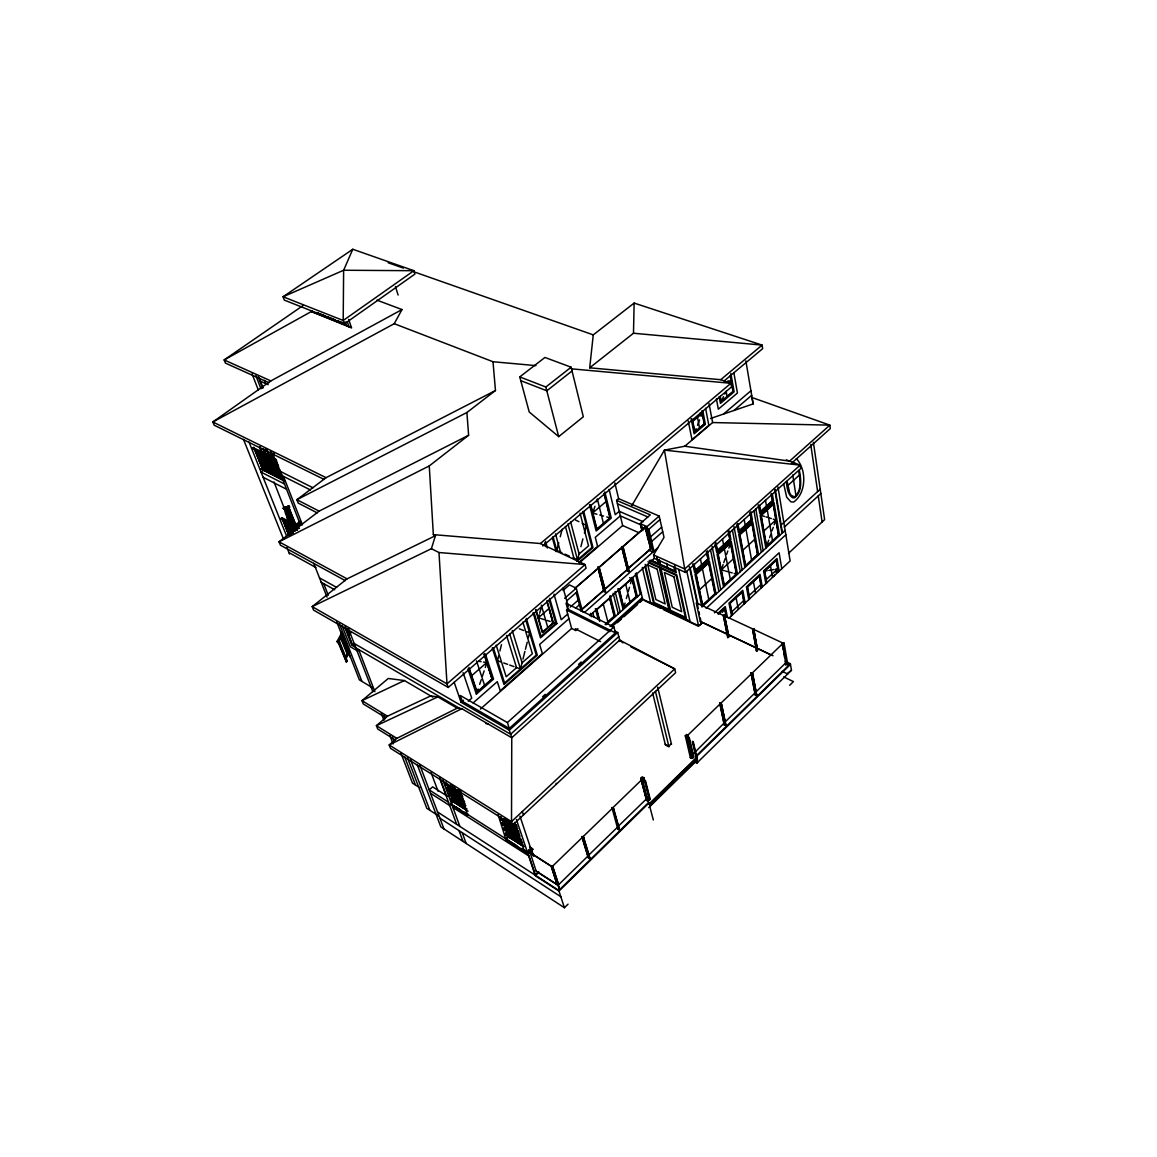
<?xml version="1.0" encoding="UTF-8"?>
<svg xmlns="http://www.w3.org/2000/svg" width="1157" height="1157" viewBox="0 0 1157 1157"><rect width="100%" height="100%" fill="white"/><g stroke="black" fill="none" stroke-linecap="round" stroke-linejoin="round"><path stroke-width="1.5" d="M634.137 303.076L593.266 334.879L589.694 367.81L633.486 333.23L634.137 303.076L762.087 345.104L762.651 348.662L724.123 380.957M498.768 655.585L497.481 660.748L500.779 661.905M499.896 650.986L501.473 644.651M515.993 667.314L520.505 668.92L522.299 661.79M522.964 659.114L524.902 651.391M525.452 649.222L527.216 642.207M528.344 637.709L529.573 632.778L526.507 631.606M561.94 552.771L556.806 550.414L558.744 542.749M560.234 536.79L562.143 529.27M579.397 552.511L577.517 559.887L573.033 557.833M580.901 546.639L582.882 538.887M584.401 532.943L586.339 525.35L582.188 523.297M629.639 577.719L631.924 578.63L636.249 596.535L623.825 607.627L625.069 603.057M626.342 598.531L627.34 594.944M628.396 591.213L629.495 587.279M630.522 583.605L631.924 578.63L619.371 589.737L623.825 607.627M540.232 618.359L538.352 617.78L539.205 614.815M539.668 613.21L541.245 607.685M485.304 667.488L486.721 662.614L483.539 662.079M433.34 534.621L540.435 543.544L585.095 564.573L586.049 568.203L448.251 687.446L313.576 610.101L312.188 606.63L431.387 548.707L435.451 535.677L433.34 534.621L429.261 465.924L468.614 435.263L466.907 412.514L495.471 390.516L492.998 361.736L394.233 323.7L212.845 421.972L214.175 425.197L324.105 479.432M592.789 512.811L594.944 506.318M596.448 501.791L597.374 499.029L603.433 523.398M479.663 684.337L481.211 679.738M482.382 676.209L484.161 670.886M467.934 669.006L476.351 694.128L478.116 688.994M724.296 570.705L721.274 569.88L723.096 564.616M723.776 562.649L725.237 558.455M726.668 554.319L727.825 551.007M728.838 548.071L730.429 543.53M766.57 546.249L778.444 535.315L773.266 504.452L761.19 515.4L766.57 546.249L768.725 540.16M769.636 537.615L770.764 534.433M772.066 530.759L773.266 527.346M774.178 524.772L775.884 519.999L773.238 519.175M694.851 431.879L704.223 423.925L702.198 413.439L692.768 421.394L694.851 431.879L696.124 428.611M697.483 425.284L699.609 419.875M701.055 416.361L702.198 413.439L700.187 412.977M352.784 249.261L343.629 270.246L343.195 320.489L344.352 323.917L414.9 274.108L413.873 270.709L352.784 249.261L283.089 296.77L284.289 300.097L344.352 323.917M720.189 396.258L721.144 401.479L723.515 396.62M724.774 394.06L726.148 391.24L727.088 396.461M729.561 384.254L731.152 381.015L727.883 380.884M774.019 575.998L774.828 574.422M775.928 572.325L777.735 568.839L775.392 569.258M722.445 612.386L724.557 608.466L726.263 616.941M337.034 641.441L338.611 642.164L338.206 642.887L337.034 641.441L342.212 631.968M337.439 642.439L337.83 641.716L346.42 661.934L347.302 661.197L346.131 658.232L349.515 652.027M341.937 634.195L338.524 640.443L345.176 657.292L345.943 657.74L349.313 651.536M337.815 641.889L342.125 633.993M341.04 637.174L347.664 654.038M342.703 634.643L339.29 640.891L345.943 657.74M345.176 657.292L348.546 651.087M348.922 650.928L345.365 657.783L346.536 660.748L345.581 661.529M394.233 323.7L402.014 309.555L376.864 300.126M631.78 505.696L664.436 450.116L684.785 446.226L789.58 461.122L829.829 425.14L751.862 397.473L753.149 403.909L710.47 418.516M786.268 459.864L800.167 465.128L800.687 468.585L685.479 572.426L654.341 558.368L653.56 554.955L664.017 537.34L659.172 516.08L618.605 498.653L614.859 482.946M787.122 481.341L789.725 493.056L791.258 495.413L794.555 496.874C801.946 491.06 800.225 479.172 798.677 470.913M643.827 780.18L643.697 778.314L642.612 779.37L643.046 781.51L644.102 779.832M350.311 634.6L346.71 630.189L347.982 628.598M689.427 737.992L693.708 756.765M519.97 816.206L530.73 848.457L527.259 851.754L516.427 819.532M529.559 846.823L532.509 848.703L527.881 853.114L505.71 838.97L507.952 836.598L523.962 846.779M459.387 790.448L467.616 815.295L467.876 813.906M467.616 815.295L450.883 803.999L453.096 801.729L468.05 811.231M417.229 764.618L440.831 826.893L564.428 907.739L568.058 904.152M789.667 685.32L793.427 681.589L783.723 676.932M787.064 673.707L791.475 670.265L696.601 763.331M581.855 836.569L583.692 837.422L581.855 836.569L588.349 858.002L590.186 858.856M619.458 829.352L617.636 828.528L619.458 829.352L613.586 808.497L611.908 807.514L617.824 829.193L619.646 830.017M751.067 672.969L755.145 694.967L756.823 695.791L752.759 673.793L750.922 673.114L752.759 673.793M564.428 907.739L558.788 890.413L648.441 802.654L650.22 805.489L697.092 759.527L695.371 756.707L790.347 663.742L785.458 661.428M790.462 664.422L695.531 757.387L696.745 758.037L649.829 804.014L648.614 803.32L559.005 891.064L535.778 876.037L527.997 852.897L531.468 849.6L532.206 850.062M649.655 803.348L696.601 757.358M696.485 759.527L697.382 759.672L696.485 759.527L692.349 741.637M648.744 807.629L697.121 760.178M557.197 884.787L551.282 866.145L530.123 852.666L551.166 866.246L557.197 884.787L536.197 871.25L530.687 854.343M558.6 884.729L587.886 856.122L582.231 837.509L552.569 866.188L558.6 884.729L552.569 866.188M617.419 827.284L588.812 855.037M647.341 797.997L648.571 796.797L647.501 797.838M724.094 723.096L691.51 755.651L692.392 754.002M724.918 722.127L755.029 692.884L751.24 673.837M755.94 691.987L786.051 662.599L782.595 643.509L786.051 662.599M646.532 800.297L640.732 778.271L642.222 776.824L643.899 777.779L649.655 799.82L648.18 801.251L646.532 800.297L648.325 801.121M691.611 756.23L690.324 757.488L692.002 758.399L693.289 757.141M755.145 694.967L756.967 695.646M589.983 858.19L588.161 857.337L589.983 858.19L583.287 836.482L612.125 808.584M650.22 799.169L649.294 799.024L650.22 799.169L645.461 780.874L644.521 780.744L645.461 780.874M725.96 725.179L724.123 724.47L725.96 725.179L721.491 704.063L719.799 703.196L724.268 725.15M688.574 737.53L687.533 738.542L687.056 736.532M690.483 758.168L685.248 735.765L686.549 734.507L688.227 735.389L693.448 757.806M782.291 642.786L753.626 629.35M618.315 826.214L646.401 798.966L641.354 780.122L613.036 807.514L619.472 830.191M648.18 801.251L642.41 779.211L643.899 777.779M690.02 743.749L687.909 735.1L719.943 704.092M751.356 673.895L720.898 703.181L725.034 722.185M782.711 643.552L752.281 672.998L756.823 695.791M692.002 758.399L686.925 736.662L688.227 735.389M642.67 779.543L643.74 778.502M687.171 737.023L688.213 736.011M613.586 808.497L611.735 807.687M725.801 725.338L721.491 704.063M437.548 811.983L535.113 875.097L538.974 872.089L535.561 875.386L558.788 890.413M671.364 743.705L668.804 746.178L665.246 744.255M757.56 650.321L753.655 628.656L757.56 650.321L756.577 651.261L752.513 628.83L724.542 615.842M755.969 647.819L728.216 634.701M529.863 850.424L527.549 852.622L535.113 875.097M532.509 848.703L532.784 849.513L528.156 853.924L505.999 839.78L508.024 836.8L508.299 837.61M753.655 628.656L752.657 629.596M505.999 839.78L498.103 814.73M512.667 825.042L675.63 672.694L674.733 668.862L619.66 640.125L511.756 737.747L511.51 821.629L512.667 825.042L390.488 748.319L389.186 744.978L396.837 738.354L457.16 708.185L461.817 708.691L511.756 737.747L509.297 730.183L461.065 702.27L454.166 682.268M523.644 846.432L506.173 835.325L505.522 833.416L507.547 831.521M506.173 835.325L507.185 834.371M520.144 836.048L502.601 824.97L503.628 824.015M731.788 611.778L743.662 600.685M749.1 595.595L760.814 584.647M766.18 579.628L777.735 568.839M521.908 841.255L504.394 830.162L503.743 828.253L505.768 826.344M729.04 618.084L790.13 560.914L777.967 486.938M504.394 830.162L505.407 829.207M518.379 830.798L500.807 819.749L500.142 817.811L501.155 816.871M500.807 819.749L501.82 818.794M788.568 553.248L824.623 519.638L813.4 442.321M723.356 615.423L696.268 602.855L700.245 621.497L727.131 634.195M727.753 637.608L723.4 616.016L724.398 615.09L728.91 636.769L724.398 615.09M502.601 824.97L501.936 823.046L503.975 821.152M724.571 615.177L723.4 616.016M699.595 625.474L701.489 623.71L700.245 617.896M714.419 612.82L779.109 552.771L781.799 568.709M717.658 613.629L725.28 606.543L727.493 617.65M718.454 613.832L724.745 607.975L726.437 616.479M718.526 614.078L724.557 608.466M766.744 582.795L764.676 571.139L776.275 560.35L778.271 572.006M785.126 530.427L701.923 607.063L694.952 574.074L709.386 561.015L716.082 594.033M706.146 608.322L785.834 534.751M784.272 527.144L820.834 493.518M736.387 574.046L724.296 585.167L718.193 554.348L730.486 543.212L736.387 574.046L734.131 573.409M782.248 524.02L820.212 489.194M699.435 589.824L711.801 578.514M721.274 569.88L733.466 558.744M742.794 550.226L754.769 539.278M763.909 530.933L775.884 519.999M466.242 809.929L451.273 800.427L450.594 798.547L451.592 797.636L465.071 806.183M618.764 636.61L510.627 734.261L354.172 643.48M787.57 485.752L799.545 474.934M465.895 805.764L449.393 795.322L448.699 793.427L450.709 791.605M449.393 795.322L450.406 794.411M509.297 728.433L507.402 722.575L460.24 695.458L462.236 701.258L509.297 728.433L615.437 632.879L613.919 626.978L566.004 603.216L567.624 609.059L615.437 632.879M509.297 730.183L617.722 632.503L614.555 630.927M464.029 800.615L447.513 790.188L446.819 788.279L448.829 786.471M447.513 790.188L448.526 789.276L451.519 791.171M617.317 622.683L621.338 619.067M624.013 616.667L637.435 604.634M640.11 602.233L642.8 599.818L636.336 572.816M507.402 722.575L613.919 626.978M462.164 795.438L445.604 785.024L444.91 783.115L445.922 782.204M542.59 696.745L545.251 694.359M578.543 664.407L581.204 662.006M606.152 624.737L641.253 593.353M791.46 463.364L830.292 428.582L829.829 425.14L712.611 422.551L684.785 446.226M610.028 626.458L642.265 597.576M611.778 626.834L642.641 599.167L698.495 625.677L702.429 622.828M605.342 624.144L614.193 616.247L609.623 598.357L596.853 609.652L599.832 621.034M605.313 624.505L614.497 616.291L609.609 597.099M568.709 608.105L566.54 609.999L571.659 628.439L575.752 630.507L577.893 628.627M480.415 709.053L571.659 628.439M589.665 615.596L654.341 558.368M581.884 609.262L603.954 590.142L580.814 610.491M604.677 589.217L627.441 569.475L604.894 589.318L599.051 567.234L621.888 547.377L627.441 569.475M650.465 548.939L628.15 568.564L650.668 549.04L645.62 527.028L623.03 546.668L629.09 571.76L622.813 546.567L645.404 526.927L650.668 549.04M604.012 591.646L597.938 567.234L604.012 591.646L605.805 592.283L599.051 567.234M621.714 546.581L623.363 547.319L621.555 546.711L627.615 570.864M584.459 612.443L657.697 547.868M471.68 675.688L487.01 662.368L492.014 678.899L477.118 691.958L468.918 667.444M468.252 701.214L471.738 698.163L463.118 672.68M476.351 694.128L493.533 679.058L485.376 653.907M549.691 598.299L556.864 623.536L540.493 637.883L533.073 612.675M567.668 614.063L561.203 619.733L553.986 594.12M575.521 608.235L579.426 604.807M651.666 541.433L662.657 531.801M473.083 702.95L497.293 681.675L500.243 690.816L542.358 653.604L539.654 644.435L568.955 618.677M461.065 702.27L463.393 700.231M570.343 607.049L578.182 600.179M650.61 536.805L661.63 527.158M538.352 617.78L549.185 608.38L553.017 622.972L542.546 632.127L535.995 609.681M566.944 600.642L577.198 591.704M659.953 519.594L647.877 530.123L645.042 526.768L646.98 535.156M642.034 526.233L641.021 527.1L645.577 529.111M574.653 588.436L598.314 568.159L574.87 588.537M599.268 567.32L622.09 547.478M564.645 598.299L576.258 588.19L569.446 584.892L562.996 590.475M648.643 550.182L652.91 552.091L647.067 526.609L659.172 516.08M599.413 568.145L597.779 567.378M641.802 530.485L640.211 523.6L650.292 514.865L616.609 500.345L618.605 498.653M576.981 561.376L592.991 547.623L583.735 511.568M578.862 562.548L597.605 546.422L595.291 537.325L620.34 515.877L641.079 524.96M579.527 562.678L622.654 525.538L616.609 500.345M457.16 708.185L437.823 696.904L430.708 695.921L387.465 716.197L376.401 725.67L377.703 728.997L395.202 739.873M733.914 410.489L751.688 395.318M603.983 493.417L609.97 517.83L596.882 529.009L590.706 504.597M723.573 414.032L750.922 390.762M721.144 401.479L733.003 391.456L730.212 375.736M592.529 513.028L605.993 501.632M542.821 545.959L731.586 386.872L730.949 383.285L720.724 379.698L589.694 367.81M728.765 383.01L731.369 380.827M540.435 543.544L730.949 383.285L571.717 368.866M720.724 379.698L762.087 345.104L633.486 333.23M558.701 436.637L583.316 416.78L571.11 367.203L544.947 357.455L519.768 376.907L529.226 411.993L558.701 436.637L545.829 387.017L519.768 376.907M435.451 535.677L347.057 578.862L312.188 606.63L446.992 683.845L448.251 687.446M545.829 387.017L571.11 367.203M572.035 370.978L546.813 390.791L520.766 380.653M468.614 435.263L319.13 511.134L279.039 541.794L280.413 545.193L345.22 580.597M297.306 528.055L298.043 527.491M291.882 525.177L292.62 524.627M296.206 524.208L300.401 520.997M291.738 528.691L294.5 526.58M291.752 529.154L294.384 527.144M295.223 526.29L300.834 521.995M292.663 529.183L295.425 527.071M292.678 529.646L299.88 524.078M291.217 534.158L286.271 521.735L287.008 521.171L291.087 523.34L289.988 524.179M286.271 521.735L287.312 521.33M291.868 532.061L288.165 522.733L288.903 522.169M288.165 522.733L289.192 522.328M289.698 524.02L290.783 523.181M297.667 527.766L280.891 518.567L281.99 517.729L299.027 526.753M281.281 519.551L283.248 519.175M288.7 535.257L282.887 519.464L289.062 534.982M289.959 534.708L284.391 520.737L285.128 520.173L283.537 519.334M284.391 520.737L290.609 534.592M283.696 509.34L288.44 505.768M495.471 390.516L326.086 477.667L296.901 499.708L298.202 503.078L317.249 512.884M284.492 509.875L289.322 506.216L289.713 507.214L284.767 510.946M289.192 506.809L287.833 507.561M288.107 507.301L289.048 507.33M281.527 478.796L273.688 458.794L281.831 478.955M283.913 479.461L284.217 479.605M275.713 475.86L267.86 455.887L276.031 476.019M278.331 476.713L270.492 456.726M279.589 477.812L271.736 457.825L279.893 477.971M269.957 472.938L262.364 453.168M271.866 473.907L263.998 453.978L272.17 474.066M274.469 474.76L266.616 454.802M255.162 448.67L254.41 449.22L262.625 469.236L255.09 449.09M276.089 459.43L275.265 460.038L253.152 449.061L252.718 448.005L253.875 447.18L254.294 448.236L274.759 458.374L273.616 459.228M276.711 460.587L261.048 472.114L284.521 484.031M264.23 470.046L256.319 450.174L257.071 449.61M266.124 471.015L258.228 451.114L258.994 450.565M268.034 471.969L260.137 452.069L260.904 451.505M265.242 460.096L273.905 453.732M266.862 458.765L263.984 450.232M269.422 457.131L270.564 456.292M270.29 451.997L271.895 455.453L270.666 451.736M269.726 457.29L270.868 456.451M264.591 461.238L273.254 454.875M266.197 460.558L273.414 455.265M265.358 462.033L274.007 455.699M271.36 458.1L272.502 457.261M271.664 458.259L272.821 457.405M273.312 459.069L274.455 458.23M284.709 481.196L261.077 468.918L262.263 468.05L282.626 478.333M261.222 469.308L262.422 468.426M263.608 454.253L264.751 453.414M263.912 454.412L265.054 453.573M265.546 455.207L266.689 454.368M265.85 455.366L266.992 454.527M267.469 456.176L268.626 455.337M267.788 456.321L268.93 455.482M265.098 459.705L273.761 453.356M258.228 451.114L259.298 450.709M260.137 452.069L261.207 451.664M261.684 453.298L262.827 452.459M261.988 453.457L263.131 452.618M253.152 449.061L254.294 448.236M254.41 449.22L255.466 448.815M256.319 450.174L257.375 449.769M402.014 309.555L270.854 380.913L212.845 421.972L326.086 477.667M303.004 305.593L224.169 359.943L225.427 363.11L268.858 382.692M312.289 311.031L224.169 359.943L270.854 380.913M466.907 412.514L296.901 499.708L319.13 511.134M429.261 465.924L279.039 541.794L347.057 578.862M461.817 708.691L389.186 744.978L511.51 821.629L674.733 668.862L630.767 646.806M432.848 697.179L404.415 680.547L361.982 700.636L363.284 703.948L385.744 717.687M437.823 696.904L376.401 725.67L396.837 738.354M283.61 507.605L289.322 506.216M282.655 508.328L287.471 506.491L296.568 529.732M551.629 865.711L559.033 887.867L551.889 865.624M764.676 571.139L767.149 570.705M768.783 570.415L770.591 570.097M771.965 569.866L773.99 569.504M783.289 650.321L781.987 643.075L784.012 642.945L787.903 665.029M784.084 643.118L781.987 643.075M438.98 552.525L585.095 564.573L446.992 683.845L438.98 552.525L431.387 548.707M492.998 361.736L535.937 365.626M404.415 680.547L388.246 678.479L361.982 700.636L387.465 716.197M792.762 462.525L796.435 464.217M485.853 723.602L488.037 723.935M478.651 661.254L481.153 661.674M592.861 513.13L596.94 514.243M599.76 515.01L603.592 516.065M606.731 516.933L609.97 517.83M725.425 571.008L727.811 571.674M730.168 572.31L732.236 572.889M541.259 618.677L544.745 619.762M547.001 620.456L550.226 621.468M552.135 622.061L556.864 623.536M761.19 515.4L764.632 516.47M766.064 516.919L767.597 517.396M769.463 517.989L771.357 518.582M388.173 262.755L403.431 268.12M413.599 271.693L593.266 334.879M503.685 662.947L507.677 664.364M509.673 665.073L513.968 666.606M519.262 628.801L523.687 630.507M316.656 312.506L319.404 313.59M320.764 314.125L324.9 315.774M326.563 316.425L334.894 319.722M337.974 320.952L345.003 323.729M316.555 312.694L325.204 316.121M326.448 316.613L335.197 320.084M336.456 320.59L345.307 324.105M351.395 327.402L311.378 311.537L351.569 327.952L348.705 319.419M617.433 503.816L647.877 516.991M643.205 521.749L619.241 511.293L615.249 514.706L609.103 489.353M640.211 523.6L647.067 526.609M622.654 525.538L638.548 532.567M653.56 554.955L684.727 568.984L685.479 572.426M260.614 381.275L268.164 384.688M650.885 560.147L658.087 563.416L656.771 557.616M650.972 560.436L658.434 563.821L657.292 558.788M649.251 560.393L676.31 572.686L674.835 565.932M647.92 561.767L676.802 574.913L686.39 618.503L653.517 602.913L645.013 566.626M648.889 562.953L659.316 567.697L668.818 609.464L654.139 602.508L645.23 564.385M564.934 554.131L569.374 556.155M627.456 570.994L629.249 571.616M700.332 621.41L773.035 655.744M771.357 655.079L757.083 648.339L753.54 629.437M644.391 600.584L660.343 608.163M663.54 609.667L698.64 626.342L686.81 571.283M782.277 671.422L787.686 673.996M575.506 519.999L578.934 521.706M252.718 448.005L276.306 459.705M566.54 609.999L609.941 631.65M619.226 640.92L619.964 641.296L617.722 632.503M279.387 470.928L313.026 487.806M281.035 475.137L310.423 489.946M268.684 471.593L282.771 478.723M261.077 468.918L284.55 480.806M600.584 641.6L575.289 628.801L575.752 630.507M719.64 703.355L721.332 704.208M263.116 477.277L286.546 489.237M288.469 507.026L289.351 507.489M287.052 509.21L295.078 530.846M295.874 525.524L296.959 526.377M296.799 526.363L298.405 527.216M285.056 520.607L290.32 534.433M280.891 518.567L299.461 528.416M282.51 519.739L288.99 535.416M290.364 523.89L293.14 531.511M685.248 735.765L686.925 736.662M695.878 758.862L697.092 759.527M693.781 761.451L696.904 763.143M288.961 552.612L315.933 567.537M319.477 577.893L336.6 587.366M321.198 582.26L334.706 589.766M640.732 778.271L642.41 779.211M346.71 630.189L351.193 632.778M650.22 805.489L648.441 802.654M355.358 646.503L352.379 644.767L345.437 626.906M355.358 646.705L352.249 644.897L345.784 628.294M356.457 647.949L351.858 645.273L344.772 627.065M355.908 647.934L459.879 708.474M357.759 651.102L350.325 646.763L342.009 625.46M347.418 654.5L341.329 639.691M372.67 687.837L359.364 679.868L336.774 621.989M583.171 836.41L590.012 859.029M513.809 823.553L516.745 825.404L513.665 823.697M450.435 785.039L454.947 787.874M457.97 789.754L460.978 791.648M504.09 818.708L517.28 826.98M444.91 783.115L461.469 793.514M500.142 817.811L517.729 828.86M447.817 787.382L462.843 796.84M502.962 822.092L519.059 832.23M446.819 788.279L463.335 798.706M501.936 823.046L519.493 834.11M464.709 802.003L449.711 792.516L448.526 789.276M504.756 827.298L519.348 836.525M448.699 793.427L465.201 803.869M503.743 828.253L521.257 839.331M506.535 832.476L522.559 842.643M529.819 847.633L532.784 849.513M530.73 848.457L531.916 849.195M447.47 796.276L432.631 786.861L429.218 789.913L448.497 802.206M450.594 798.547L467.052 809.003M505.522 833.416L523.007 844.523M506.318 835.18L523.788 846.288M528.951 849.947L530.137 850.699M523.731 849.513L528.445 852.507M456.234 807.138L460.717 810.001M463.697 811.91L516.76 845.738M521.113 848.515L528.735 853.374M450.883 803.999L467.327 814.485M452.922 807.485L528.648 855.862M430.491 793.268L449.74 805.576M419.817 787.801L412.485 783.115L400.915 753.077M536.313 871.134L557.312 884.671M438.387 815.815L426.788 808.295L407.539 757.994M439.906 818.187L560.856 896.747M796.32 458.635C806.892 469.525 806.386 493.186 793.601 502.08L790.853 501.805L786.673 497.177L783.665 483.8M619.66 640.125L622.914 642.873M243.462 439.356L283.61 539.292M286.965 547.623L289.539 554.044M249.059 442.104L286.705 536.298M787.715 664.176L785.762 664.465M256.695 449.885L264.606 469.771M256.623 450.319L264.519 470.205M284.694 520.896L289.64 533.319M283.176 519.609L289.351 535.141M254.786 448.945L262.697 468.816M254.714 449.364L262.625 469.236M281.99 517.729L282.38 518.726M259.645 447.007L261.598 451.968M287.269 516.933L289.192 521.778M259.616 447.455L261.583 452.416M285.128 512.363L288.194 520.115M260.831 451.939L268.713 471.854M287.24 518.379L289.076 523.036M289.452 524.164L293.14 533.493M260.527 451.794L268.41 471.694M289.149 524.005L292.851 533.334M260.441 452.213L268.337 472.128M288.469 522.892L292.157 532.22M258.908 450.984L266.804 470.885M291.26 532.495L286.647 521.46L290.957 532.336M258.604 450.84L266.5 470.74M258.532 451.273L266.428 471.159M286.574 521.894L290.899 532.77M256.999 450.044L264.895 469.916M287.948 509.254L295.628 528.735M266.298 454.658L274.166 474.601M287.746 509.311L295.353 528.604M263.622 448.728L274.093 475.035M286.95 507.894L293.357 524.135M295.7 530.427L286.762 509.066L294.775 530.687M286.748 507.966L293.083 524.049M262.957 448.858L267.166 458.924M264.678 453.848L272.546 473.792M264.375 453.703L272.242 473.632M286.097 509.181L294.717 531.135M338.611 642.164L346.42 661.934M291.954 524.743L294.413 530.976M285.779 510.035L293.328 529.125M285.577 510.092L293.039 528.995M262.451 452.749L270.637 472.823M285.417 510.309L293.806 531.396M260.137 446.949L270.261 473.097M273.992 481.948L293.43 531.67M272.43 457.695L280.269 477.696M272.126 457.536L279.965 477.537M313.793 563.372L327.041 597.157M348.72 653.445L350.123 657.031M270.174 456.581L278.027 476.554M267.31 450.304L277.955 476.988M267.007 450.16L269.61 456.769M266.284 448.916L269.523 457.189M265.98 448.771L276.407 475.729M288.758 507.171L296.366 525.914M296.423 526.637L297.653 529.761M268.236 455.612L276.104 475.585M288.686 507.605L296.004 526.189M296.12 526.478L297.349 529.602M288.397 507.214L297.291 530.036M287.905 506.723L296.987 529.877M283.508 476.38L302.44 524.888M276.61 461.585L278.562 466.589M279.864 469.93L283.132 478.275M276.292 461.426L282.814 478.116M323.729 583.663L328.255 595.262M339.276 623.435L361.953 681.415M272.401 453.081L300.675 525.365M274.383 458.664L282.207 478.68M274.079 458.505L281.903 478.521M343.6 636.668L346.738 644.709M342.385 634.701L349.009 651.579M270.593 452.156L271.895 455.453M342.935 636.755L348.676 651.391M252.052 373.856L258.416 390.314M358.627 649.525L374.911 691.655M384.023 715.243L385.324 718.613M392.498 737.154L393.799 740.523M348.431 628.656L372.872 691.727M381.362 713.609L383.965 720.348M389.837 735.505L393.105 743.922M258.228 376.719L262.639 388.202M255.885 375.577L260.961 388.766M259.125 377.804L263.087 387.696M404.574 756.635L415.479 785.024M410.648 759.947L429.854 810.29M264.389 380.277L265.633 383.546M419.745 764.82L443.97 828.947M431.142 772.746L438.055 791.258M439.646 777.316L446.298 795.307M439.79 778.675L456.682 824.348M458.996 830.581L462.988 841.385M442.813 780.049L459.908 826.445M462.207 832.678L466.199 843.482M514.576 822.381L524.02 850.366M345.09 321.82L346.232 325.189M347.23 321.603L349.038 326.939M531.468 849.6L533.608 856.021M531.555 850.916L533.175 855.746M469.106 669.136L476.93 692.493L492.39 678.942L484.277 653.936M522.328 811.491L523.456 814.918M476.496 660.849L484.595 685.407M484.031 654.327L492.014 678.899M493.345 647.761L504.582 682.963L536.226 655.05L525.697 619.776M492.275 647.877L504.004 684.554L537.311 655.18L526.348 618.417M496.179 645.172L506.202 676.773L516.557 667.647L506.564 635.482M395.434 286.502L398.109 295.064M556.155 783.275L556.401 784.07M509.687 633.935L520.505 668.92M512.247 630.565L522.125 662.759L532.365 653.748L522.848 622.09M534.158 612.82L541.057 636.307L555.808 623.377L549.141 599.962M535.763 610.101L542.358 632.648L553.364 623.016L546.928 600.483M541.302 605.097L547.796 627.542M546.928 601.683L553.017 622.972M544.947 542.879L545.873 546.191M544.745 543.313L545.656 546.596M545.511 541.346L547.362 547.999M563.141 587.987L568.232 606.427M553.003 536.559L556.806 550.414M552.41 537.962L556.184 551.687M555.505 533.84L560.48 552.106M559.033 887.867L558.614 886.291L558.788 887.954M576.258 588.19L582.665 611.937M576.143 592.63L581.19 611.301M590.489 613.311L591.401 616.724M565.44 526.478L573.973 558.383M592.919 613.268L593.83 616.681M567.942 523.846L577.517 559.887L592.008 547.42L582.766 511.481M641.47 780.194L646.401 798.966M596.332 608.842L599.543 621.049M595.363 608.611L598.097 619.038M570.661 522.038L579.093 553.986L588.523 545.902L580.047 513.144M644.926 780.353L649.829 799.559M649.8 806.588L653.315 819.966M603.26 603.997L607.888 621.873M610.115 595.566L615.423 616.435M613.123 593.295L618.315 613.846M590.417 504.669L596.694 529.501L610.289 517.902L604.287 493.417M589.506 504.799L596.159 531.02L611.258 518.119L604.836 491.899M615.076 591.574L620.239 612.125M618.865 588.913L623.652 608.119L636.552 596.593L631.91 577.372M617.91 588.682L623.131 609.551M652.635 692.913L665.405 744.934L668.963 746.858L655.441 691.365M625.662 584.169L630.059 602.074M657.668 687.171L671.523 744.385M635.381 573.655L640.298 594.206M632.836 577.603L637.449 596.737M642.294 567.451L650.538 602.45L689.977 621.15L678.682 569.446M642.149 527.606L642.858 530.629M647.327 536.674L648.036 539.755M693.26 741.767L697.382 759.672M692.739 741.261L697.613 762.333M648.889 529.241L653.907 551.209M659.331 560.075L660.329 564.428L674.936 571.052L673.981 566.684M658.969 559.54L660.112 564.573L675.283 571.457L674.169 566.395M659.967 567.248L669.816 610.65M666.634 563.358L667.603 567.725M799.313 470.219C801.034 479.085 802.611 491.927 794.367 497.9L792.516 497.712C787.527 494.241 787.035 487.372 786.427 481.833M719.799 703.196L724.427 724.991M690.194 568.029L697.96 604.489M689.341 566.728L698.221 608.408M698.9 611.576L699.508 614.454M694.113 564.544L695.343 570.401L707.882 559.048L706.392 551.744M693.723 564.124L695.155 570.893L708.185 559.12L706.797 552.337M692.812 563.936L694.605 572.397L709.067 559.308L707.346 550.833M700.419 558.86L701.619 564.717M702.415 568.637L708.793 599.442M710.499 549.734L718.902 591.429M723.443 615.336L727.941 637.695M688.241 420.902L692.002 439.703L708.836 425.386L705.582 408.291M712.076 546.263L720.768 589.708M692.031 419.036L694.663 432.371L704.512 424.012L701.952 410.692M715.966 543.125L717.412 550.428L729.749 539.292L728.346 531.974M691.148 418.776L694.128 433.832L705.38 424.286L702.805 410.909M715.561 542.459L717.239 550.934L730.038 539.364L728.418 530.889M715.012 543.949L716.689 552.41L730.906 539.567L729.286 531.092M723.573 587.12L717.022 554.102L731.224 541.245L737.515 574.277M732.41 614.946L730.11 603.303L742.042 592.196L744.255 603.838M732.179 615.148L729.836 603.245L742.23 591.719L744.486 603.636M731.484 615.799L728.982 603.101L742.765 590.287L745.166 602.999M722.46 539.003L723.602 544.846M724.354 548.765L730.356 579.599M697.497 417.402L699.537 427.888M752.18 672.926L755.839 691.929M736.098 597.735L738.354 609.377M732.395 530.007L740.292 571.717M748.796 599.601L746.41 586.888L759.99 574.262L762.289 586.975M733.986 526.536L742.158 569.996M752.513 628.83L756.765 651.348M709.024 403.562L712.611 422.551M737.804 523.456L739.164 530.774L751.283 519.826L749.967 512.508M737.718 524.483L738.99 531.265L751.558 519.898L750.343 513.115M736.864 524.266L738.441 532.741L752.397 520.1L750.893 511.625M744.92 567.465L738.759 534.418L752.701 521.778L758.616 554.839M749.693 598.762L747.523 587.105L759.281 576.157L761.393 587.814M749.476 598.964L747.234 587.047L759.469 575.68L761.61 587.611M716.429 398.977L718.323 409.202L737.428 393.018L733.842 372.568M744.168 519.421L745.238 525.278M745.903 528.923L751.587 560.046M720.059 396.981L720.97 401.956L733.278 391.558L730.544 376.17M753.409 581.624L755.55 593.266M719.22 396.735L720.435 403.417L734.117 391.847L730.862 373.523M753.93 510.599L761.335 552.337M766.527 583.012L764.401 571.081L776.463 559.872L778.502 571.804M765.862 583.634L763.591 570.907L776.983 558.455L779.153 571.182M755.781 508.921L763.157 550.66M770.49 565.73L772.529 577.386M759.484 505.623L760.511 511.466L772.413 500.721L771.184 493.403M759.151 505.19L760.323 511.958L772.688 500.793L771.545 494.01M758.298 504.958L759.787 513.433L773.512 501.01L772.37 494.227M765.862 548.158L760.077 515.111L773.99 502.514L779.529 535.575M783.839 653.691L784.518 657.393M785.082 660.763L785.878 665.145M790.347 663.742L791.475 670.265M767.25 509.904L772.529 540.767M765.471 500.229L766.469 506.086M745.86 360.883L753.149 403.909M775.233 489.397L782.45 532.885M774.785 489.801L782.002 533.29M792.733 475.021L796.03 496.049M810.768 444.678L817.623 491.551M818.259 495.876L822.092 521.995M755.159 694.142L756.837 694.967L755.159 694.142M757.43 649.641L756.447 650.581L757.43 649.641M728.606 636.017L727.623 636.943L728.606 636.017M714.925 593.816L702.646 605.111L696.167 574.306L708.648 562.996L714.925 593.816M757.517 554.593L745.629 565.527L739.902 534.693L751.978 523.745L757.517 554.593M715.214 593.859L702.473 605.603L695.863 574.248L708.836 562.504L715.214 593.859M736.676 574.103L724.123 585.659L717.904 554.29L730.674 542.72L736.676 574.103M757.792 554.651L745.455 566.004L739.612 534.621L752.166 523.253L757.792 554.651M778.719 535.387L766.397 546.726L760.916 515.328L773.454 503.975L778.719 535.387M800.167 465.128L684.727 568.984L664.436 450.116L800.167 465.128M413.873 270.709L343.195 320.489L283.089 296.77L343.629 270.246L413.873 270.709M676.136 575.362L660.994 568.463L670.467 610.245L685.378 617.303L676.136 575.362M657.176 569.201L647.804 564.92L655.86 599.543L665.116 603.911L657.176 569.201M673.938 576.851L664.407 572.498L672.246 607.28L681.661 611.706L673.938 576.851"/></g></svg>
